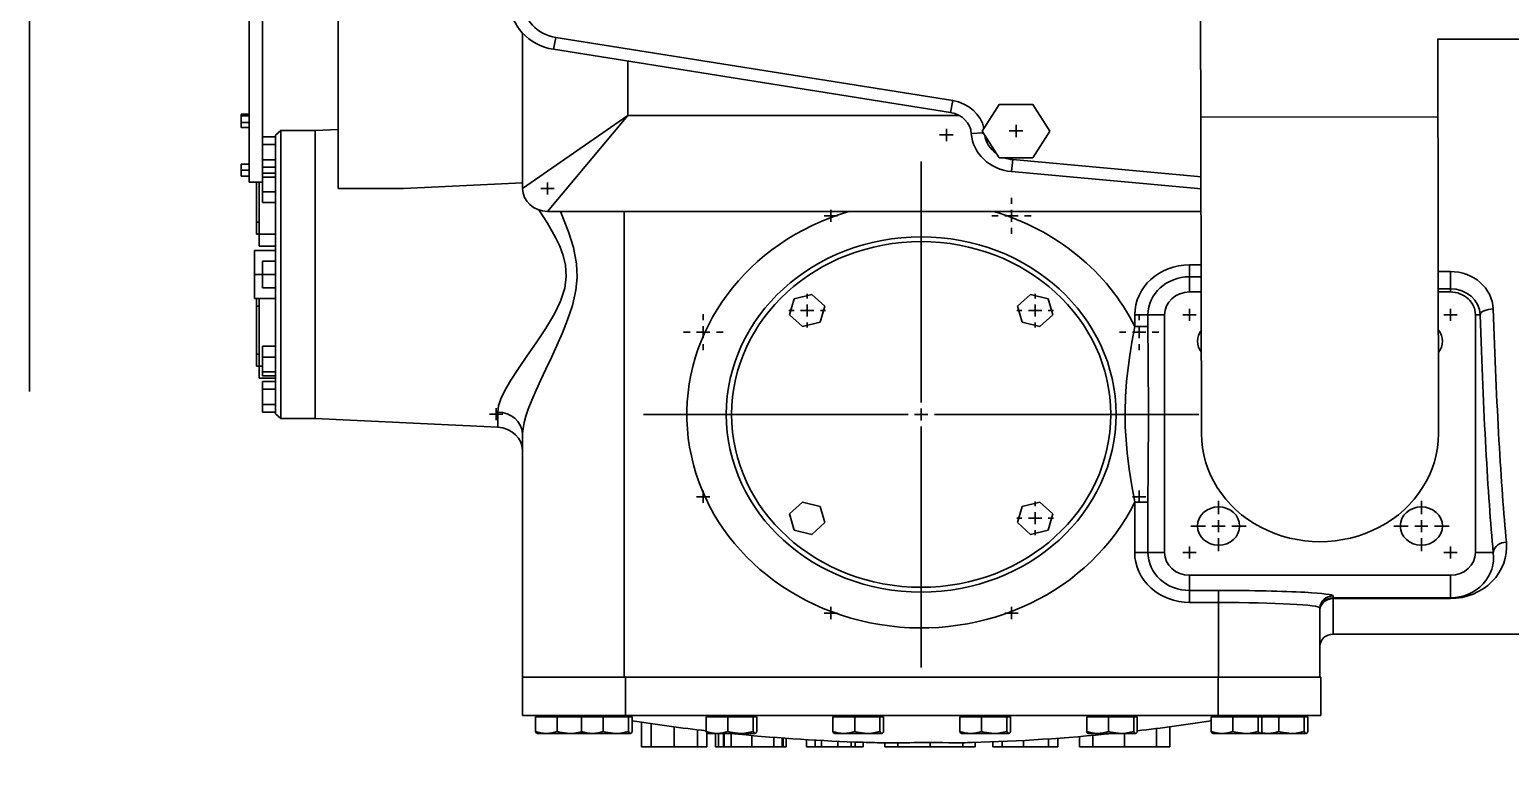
# Model space of a CAD drawing. Extents: x -12047294 to -5625356, y -1456591 to -622873.
# Drawn here: x -5748927 to -5748401, y -680197 to -679932 of the extents above; entities that cross this region are included whole.
import ezdxf

# ---------------------------------------------------------------- set-up
doc = ezdxf.new("R2010")
doc.units = 0
doc.header["$LTSCALE"] = 10
doc.header["$MEASUREMENT"] = 0
doc.layers.add('A-TEXTROOM-报建', color=210, linetype='Continuous')
doc.layers.add('M-W-EQUIP', color=156, linetype='Continuous', lineweight=35)

# ---------------------------------------------------------------- blocks, each defined once
blk = doc.blocks.new('300RT')
at = {"layer": 'M-W-EQUIP'}
for p, q in [((2825.78, 450.55, 0), (2827.01, 855.96, 0)), ((3294.41, 712.87, 0), (3294.41, 463.42, 0)), ((3201.33, 637.49, 0), (3201.33, 541.27, 0)), ((3201.33, 541.27, 0), (3201.33, 637.49, 0)), ((3206.6, 637.49, 0), (3206.6, 527.44, 0)), ((3170.99, 525.46, 0), (3170.99, 599.01, 0)), ((2386.95, 571.52, 0), (2731.37, 571.08, 0)), ((2730.96, 450.55, 0), (2731.29, 571.08, 0)), ((2925.18, 552.33, 0), (3083.95, 571.62, 0)), ((3084.86, 568.01, 0), (3083.95, 571.62, 0)), ((3097.25, 572.93, 0), (3097.25, 525.46, 0)), ((3084.86, 568.01, 0), (2926.08, 548.71, 0)), ((3055.11, 547.83, 0), (3055.11, 564.39, 0)), ((2893.19, 551.16, 0), (2886.44, 543.02, 0)), ((2906.69, 551.16, 0), (2893.19, 551.16, 0)), ((2913.44, 543.02, 0), (2906.69, 551.16, 0)), ((2926.08, 548.71, 0), (2925.18, 552.33, 0)), ((3209.76, 548.19, 0), (3206.6, 548.19, 0)), ((3209.76, 548.19, 0), (3209.76, 547.65, 0)), ((2731.22, 547.4, 0), (2826.07, 547.26, 0)), ((2899.94, 543.06, 0), (2899.94, 544.93, 0)), ((2922.67, 547.83, 0), (3055.11, 547.83, 0)), ((2927.8, 541.85, 0), (2927.8, 543.71, 0)), ((3055.11, 547.83, 0), (3097.25, 525.46, 0)), ((3055.11, 547.83, 0), (3087.24, 518.49, 0)), ((3180.26, 543.21, 0), (3170.99, 543.55, 0)), ((3209.76, 547.65, 0), (3206.6, 547.65, 0)), ((3209.76, 545.6, 0), (3206.6, 545.6, 0)), ((3209.76, 544.1, 0), (3206.6, 544.1, 0)), ((3209.76, 547.65, 0), (3209.76, 545.6, 0)), ((3209.76, 545.6, 0), (3209.76, 544.1, 0)), ((2886.44, 543.02, 0), (2893.19, 534.88, 0)), ((2899.94, 543.06, 0), (2897.26, 543.06, 0)), ((2899.94, 543.06, 0), (2899.94, 541.2, 0)), ((2899.94, 543.06, 0), (2902.61, 543.06, 0)), ((2906.69, 534.88, 0), (2913.44, 543.02, 0)), ((2917.81, 542.28, 0), (2913, 542.49, 0)), ((2927.8, 541.85, 0), (2925.12, 541.85, 0)), ((2927.8, 541.85, 0), (2927.8, 539.98, 0)), ((2927.8, 541.85, 0), (2930.48, 541.85, 0)), ((3193.96, 543.21, 0), (3180.26, 543.21, 0)), ((3180.26, 543.21, 0), (3180.26, 455.17, 0)), ((3180.26, 455.17, 0), (3180.26, 543.21, 0)), ((3196.06, 541.74, 0), (3193.96, 543.21, 0)), ((3193.96, 455.17, 0), (3193.96, 543.21, 0)), ((3196.06, 541.74, 0), (3196.06, 456.64, 0)), ((3201.33, 541.27, 0), (3196.06, 541.27, 0)), ((3201.33, 538.94, 0), (3196.06, 538.94, 0)), ((3201.33, 541.27, 0), (3201.33, 538.94, 0)), ((3201.33, 538.94, 0), (3201.33, 534.28, 0)), ((2893.19, 534.88, 0), (2906.69, 534.88, 0)), ((2825.78, 529.06, 0), (2901.19, 534.3, 0)), ((2901.72, 530.65, 0), (2825.78, 525.38, 0)), ((2901.72, 530.65, 0), (2901.19, 534.3, 0)), ((2937.86, 460.09, 0), (2937.86, 533.75, 0)), ((3201.33, 534.28, 0), (3196.06, 534.28, 0)), ((3201.33, 531.95, 0), (3196.06, 531.95, 0)), ((3201.33, 530.15, 0), (3196.06, 530.15, 0)), ((3201.33, 534.28, 0), (3201.33, 531.95, 0)), ((3201.33, 531.95, 0), (3201.33, 530.15, 0)), ((3201.33, 530.15, 0), (3201.33, 531.95, 0)), ((3201.33, 530.15, 0), (3201.33, 528.94, 0)), ((3209.76, 532.94, 0), (3206.6, 532.94, 0)), ((3209.76, 531.11, 0), (3206.6, 531.11, 0)), ((3209.76, 532.94, 0), (3209.76, 531.11, 0)), ((3209.76, 531.11, 0), (3209.76, 529.27, 0)), ((3087.24, 525.46, 0), (3084.57, 525.46, 0)), ((3087.24, 525.46, 0), (3087.24, 527.32, 0)), ((3087.24, 525.46, 0), (3087.24, 523.59, 0)), ((3087.24, 525.46, 0), (3089.92, 525.46, 0)), ((3144.87, 525.46, 0), (3097.25, 527.22, 0)), ((3170.99, 525.46, 0), (3144.87, 525.46, 0)), ((3201.33, 528.94, 0), (3196.06, 528.94, 0)), ((3201.33, 528.94, 0), (3201.33, 524.44, 0)), ((3201.33, 527.44, 0), (3206.6, 527.44, 0)), ((3202.6, 527.44, 0), (3202.6, 511.52, 0)), ((3203.65, 527.44, 0), (3203.65, 515.19, 0)), ((3209.76, 529.27, 0), (3206.6, 529.27, 0)), ((2901.76, 520.78, 0), (2901.76, 522.62, 0)), ((3201.33, 524.44, 0), (3196.06, 524.44, 0)), ((3201.33, 521.15, 0), (3196.06, 521.15, 0)), ((3201.33, 524.44, 0), (3201.33, 521.15, 0)), ((3087.24, 518.49, 0), (2825.78, 518.49, 0)), ((2896.5, 517.11, 0), (2893.86, 517.11, 0)), ((2901.76, 517.11, 0), (2899.13, 517.11, 0)), ((2901.76, 517.11, 0), (2901.76, 518.95, 0)), ((2901.76, 517.11, 0), (2901.76, 515.28, 0)), ((2901.76, 517.11, 0), (2904.4, 517.11, 0)), ((2907.03, 517.11, 0), (2909.66, 517.11, 0)), ((2973.96, 517.11, 0), (2971.29, 517.11, 0)), ((2973.96, 517.11, 0), (2973.96, 518.98, 0)), ((2973.96, 517.11, 0), (2973.96, 515.25, 0)), ((2973.96, 517.11, 0), (2976.64, 517.11, 0)), ((3056.69, 376.16, 0), (3056.69, 518.49, 0)), ((3078.85, 512.25, 0), (3082.13, 518.49, 0)), ((3090.8, 518.94, 0), (3087.3, 514.84, 0)), ((2901.76, 513.45, 0), (2901.76, 511.61, 0)), ((3076.9, 507.41, 0), (3078.85, 512.25, 0)), ((3087.3, 514.84, 0), (3084.05, 510.5, 0)), ((3203.65, 515.19, 0), (3202.6, 515.19, 0)), ((3203.65, 515.19, 0), (3203.65, 511.52, 0)), ((3075.72, 502.49, 0), (3076.9, 507.41, 0)), ((3082.37, 507.8, 0), (3081.01, 504.98, 0)), ((3084.05, 510.5, 0), (3082.37, 507.8, 0)), ((3202.6, 511.52, 0), (3196.06, 511.52, 0)), ((3202.6, 507.85, 0), (3196.06, 507.85, 0)), ((3202.6, 511.52, 0), (3202.6, 507.85, 0)), ((3203.65, 511.52, 0), (3202.6, 511.52, 0)), ((3081.01, 504.98, 0), (3080.11, 502.05, 0)), ((3204.49, 506.53, 0), (3196.06, 506.53, 0)), ((3201.33, 503.23, 0), (3196.06, 503.23, 0)), ((3201.33, 503.23, 0), (3201.33, 499.19, 0)), ((3204.49, 506.53, 0), (3204.49, 499.19, 0)), ((2726.22, 500.07, 0), (2730.96, 500.07, 0)), ((2726.22, 494.84, 0), (2726.22, 500.07, 0)), ((2825.78, 502.15, 0), (2830.52, 502.15, 0)), ((2830.52, 498.48, 0), (2825.78, 498.48, 0)), ((2830.52, 498.48, 0), (2830.52, 502.15, 0)), ((2830.52, 498.48, 0), (2830.52, 493.84, 0)), ((3075.49, 498.41, 0), (3075.72, 502.49, 0)), ((3075.97, 494.42, 0), (3075.49, 498.41, 0)), ((3080.11, 502.05, 0), (3079.83, 498.55, 0)), ((3079.83, 498.55, 0), (3080.43, 495.06, 0)), ((3201.33, 499.19, 0), (3196.06, 499.19, 0)), ((3201.33, 499.19, 0), (3201.33, 495.16, 0)), ((3204.49, 499.19, 0), (3201.33, 499.19, 0)), ((3204.49, 499.19, 0), (3204.49, 491.86, 0)), ((2726.22, 494.84, 0), (2726.22, 493.84, 0)), ((2730.96, 494.84, 0), (2726.22, 494.84, 0)), ((2726.22, 493.84, 0), (2730.96, 493.84, 0)), ((2825.78, 493.84, 0), (2830.52, 493.84, 0)), ((3077.32, 489.76, 0), (3075.97, 494.42, 0)), ((3080.43, 495.06, 0), (3082.14, 490.99, 0)), ((3201.33, 495.16, 0), (3196.06, 495.16, 0)), ((2887.12, 491.76, 0), (2885.23, 486.85, 0)), ((2894.17, 493.07, 0), (2887.12, 491.76, 0)), ((2892.28, 491.83, 0), (2892.28, 493.3, 0)), ((2892.28, 488.16, 0), (2892.28, 490, 0)), ((2899.33, 489.48, 0), (2894.17, 493.07, 0)), ((2897.44, 484.57, 0), (2899.33, 489.48, 0)), ((2981.55, 493.07, 0), (2976.39, 489.48, 0)), ((2976.39, 489.48, 0), (2978.28, 484.57, 0)), ((2988.6, 491.76, 0), (2981.55, 493.07, 0)), ((2983.44, 491.83, 0), (2983.44, 493.3, 0)), ((2983.44, 488.16, 0), (2983.44, 490, 0)), ((2990.49, 486.85, 0), (2988.6, 491.76, 0)), ((3079.25, 485.3, 0), (3077.32, 489.76, 0)), ((3082.14, 490.99, 0), (3084.55, 487.16, 0)), ((3204.49, 491.86, 0), (3196.06, 491.86, 0)), ((3202.6, 491.86, 0), (3202.6, 471.17, 0)), ((3203.65, 489.51, 0), (3202.6, 489.51, 0)), ((3203.65, 491.86, 0), (3203.65, 489.51, 0)), ((3203.65, 489.51, 0), (3203.65, 474.83, 0)), ((2710.06, 488.6, 0), (2709.06, 488.65, 0)), ((2711.02, 488.49, 0), (2710.06, 488.6, 0)), ((2711.91, 488.32, 0), (2711.02, 488.49, 0)), ((2712.7, 488.1, 0), (2711.91, 488.32, 0)), ((2713.36, 487.83, 0), (2712.7, 488.1, 0)), ((2713.86, 487.53, 0), (2713.36, 487.83, 0)), ((2714.18, 487.2, 0), (2713.86, 487.53, 0)), ((2714.32, 486.87, 0), (2714.18, 487.2, 0)), ((2714.32, 486.87, 0), (2716.22, 486.87, 0)), ((2716.22, 414.23, 0), (2716.22, 486.87, 0)), ((2726.22, 486.87, 0), (2723.55, 486.87, 0)), ((2726.22, 486.87, 0), (2726.22, 488.73, 0)), ((2726.22, 486.87, 0), (2726.22, 485, 0)), ((2726.22, 486.87, 0), (2728.9, 486.87, 0)), ((2830.52, 486.87, 0), (2827.84, 486.87, 0)), ((2830.52, 486.87, 0), (2830.52, 488.73, 0)), ((2830.52, 486.87, 0), (2830.52, 485, 0)), ((2830.52, 486.87, 0), (2833.19, 486.87, 0)), ((2847.2, 486.87, 0), (2840.52, 486.87, 0)), ((2840.52, 486.87, 0), (2840.52, 414.23, 0)), ((2847.2, 483.27, 0), (2847.2, 486.87, 0)), ((2847.2, 486.87, 0), (2852.46, 486.87, 0)), ((2850.71, 485.23, 0), (2850.71, 487.06, 0)), ((2852.46, 486.87, 0), (2852.46, 483.27, 0)), ((2887.02, 488.16, 0), (2884.91, 488.16, 0)), ((2885.23, 486.85, 0), (2890.39, 483.25, 0)), ((2892.28, 488.16, 0), (2889.65, 488.16, 0)), ((2890.39, 483.25, 0), (2897.44, 484.57, 0)), ((2892.28, 488.16, 0), (2892.28, 486.33, 0)), ((2892.28, 488.16, 0), (2894.92, 488.16, 0)), ((2897.55, 488.16, 0), (2899.66, 488.16, 0)), ((2978.18, 488.16, 0), (2976.07, 488.16, 0)), ((2978.28, 484.57, 0), (2985.33, 483.25, 0)), ((2983.44, 488.16, 0), (2980.81, 488.16, 0)), ((2983.44, 488.16, 0), (2983.44, 486.33, 0)), ((2983.44, 488.16, 0), (2986.08, 488.16, 0)), ((2985.33, 483.25, 0), (2990.49, 486.85, 0)), ((2988.71, 488.16, 0), (2990.82, 488.16, 0)), ((3025.01, 485.23, 0), (3025.01, 487.06, 0)), ((3081.3, 481.36, 0), (3079.25, 485.3, 0)), ((3084.55, 487.16, 0), (3088.07, 482.59, 0)), ((2845.44, 481.56, 0), (2842.81, 481.56, 0)), ((2847.2, 483.27, 0), (2852.46, 483.27, 0)), ((2850.71, 481.56, 0), (2848.08, 481.56, 0)), ((2850.71, 481.56, 0), (2850.71, 483.39, 0)), ((2850.71, 481.56, 0), (2850.71, 479.73, 0)), ((2850.71, 481.56, 0), (2853.35, 481.56, 0)), ((2852.46, 483.27, 0), (2853.58, 478.51, 0)), ((2855.98, 481.56, 0), (2858.61, 481.56, 0)), ((2892.28, 484.5, 0), (2892.28, 483.03, 0)), ((2983.44, 484.5, 0), (2983.44, 483.03, 0)), ((3019.75, 481.56, 0), (3017.11, 481.56, 0)), ((3025.01, 481.56, 0), (3022.38, 481.56, 0)), ((3025.01, 481.56, 0), (3025.01, 483.39, 0)), ((3025.01, 481.56, 0), (3025.01, 479.73, 0)), ((3025.01, 481.56, 0), (3027.65, 481.56, 0)), ((3030.28, 481.56, 0), (3032.92, 481.56, 0)), ((3083.52, 477.53, 0), (3081.3, 481.36, 0)), ((3088.07, 482.59, 0), (3091.82, 478.27, 0)), ((2850.71, 477.89, 0), (2850.71, 476.06, 0)), ((2853.58, 478.51, 0), (2854.56, 473.76, 0)), ((3025.01, 477.89, 0), (3025.01, 476.06, 0)), ((3085.75, 473.86, 0), (3083.52, 477.53, 0)), ((3091.82, 478.27, 0), (3095.54, 474.18, 0)), ((3201.33, 477.24, 0), (3196.06, 477.24, 0)), ((3201.33, 477.24, 0), (3201.33, 473.94, 0)), ((2854.56, 473.76, 0), (2855.36, 469.05, 0)), ((3087.97, 470.29, 0), (3085.75, 473.86, 0)), ((3095.54, 474.18, 0), (3098.91, 470.42, 0)), ((3201.33, 473.94, 0), (3196.06, 473.94, 0)), ((3201.33, 473.94, 0), (3201.33, 469.44, 0)), ((3202.6, 471.17, 0), (3201.33, 471.17, 0)), ((3203.65, 474.83, 0), (3202.6, 474.83, 0)), ((3202.6, 471.17, 0), (3202.6, 467.5, 0)), ((3203.65, 471.17, 0), (3202.6, 471.17, 0)), ((3203.65, 474.83, 0), (3203.65, 471.17, 0)), ((2855.36, 469.05, 0), (2855.7, 466.5, 0)), ((2855.7, 466.5, 0), (2856.12, 461.92, 0)), ((3090, 467, 0), (3087.97, 470.29, 0)), ((3091.9, 463.81, 0), (3090, 467, 0)), ((3098.91, 470.42, 0), (3101.94, 466.86, 0)), ((3101.94, 466.86, 0), (3104.45, 463.56, 0)), ((3201.33, 469.44, 0), (3196.06, 469.44, 0)), ((3201.33, 468.23, 0), (3196.06, 468.23, 0)), ((3202.6, 467.5, 0), (3196.06, 467.5, 0)), ((3201.33, 469.44, 0), (3201.33, 468.23, 0)), ((2856.12, 461.92, 0), (2856.3, 457.27, 0)), ((3093.59, 460.82, 0), (3091.9, 463.81, 0)), ((3104.45, 463.56, 0), (3105.92, 461.2, 0)), ((3201.33, 466.44, 0), (3196.06, 466.44, 0)), ((3201.33, 464.11, 0), (3196.06, 464.11, 0)), ((3201.33, 466.44, 0), (3201.33, 464.11, 0)), ((3201.33, 464.11, 0), (3201.33, 459.45, 0)), ((2937.86, 456.42, 0), (2937.86, 458.25, 0)), ((3095.04, 457.98, 0), (3093.59, 460.82, 0)), ((3095.96, 455.89, 0), (3095.04, 457.98, 0)), ((3105.92, 461.2, 0), (3106.89, 459.04, 0)), ((3106.89, 459.04, 0), (3107.23, 457.15, 0)), ((3107.79, 456.49, 0), (3107.79, 458.36, 0)), ((3201.33, 459.45, 0), (3196.06, 459.45, 0)), ((3201.33, 459.45, 0), (3201.33, 457.12, 0)), ((2932.6, 456.42, 0), (2826.83, 456.42, 0)), ((2856.3, 457.27, 0), (2856.22, 452.63, 0)), ((2937.86, 456.42, 0), (2935.23, 456.42, 0)), ((2937.86, 456.42, 0), (2937.86, 454.59, 0)), ((2937.86, 456.42, 0), (2940.5, 456.42, 0)), ((2943.13, 456.42, 0), (3048.9, 456.42, 0)), ((3096.66, 453.93, 0), (3095.96, 455.89, 0)), ((3097.1, 452.16, 0), (3096.66, 453.93, 0)), ((3107.79, 456.49, 0), (3105.11, 456.49, 0)), ((3107.23, 457.15, 0), (3107.23, 452.51, 0)), ((3107.23, 452.51, 0), (3180.26, 455.17, 0)), ((3107.79, 456.49, 0), (3107.79, 454.63, 0)), ((3107.79, 456.49, 0), (3110.46, 456.49, 0)), ((3180.26, 455.17, 0), (3193.96, 455.17, 0)), ((3193.96, 455.17, 0), (3196.06, 456.64, 0)), ((3201.33, 457.12, 0), (3196.06, 457.12, 0)), ((2855.94, 448.64, 0), (2855.48, 444.69, 0)), ((2856.22, 452.63, 0), (2855.94, 448.64, 0)), ((2937.86, 452.75, 0), (2937.86, 379.09, 0)), ((3097.25, 450.55, 0), (3097.1, 452.16, 0)), ((3097.25, 376.16, 0), (3097.25, 450.55, 0)), ((2855.48, 444.69, 0), (2854.67, 439.68, 0)), ((2854.67, 439.68, 0), (2853.65, 434.63, 0)), ((2850.71, 431.28, 0), (2848.04, 431.28, 0)), ((2850.71, 431.28, 0), (2850.71, 433.14, 0)), ((2850.71, 431.28, 0), (2850.71, 429.42, 0)), ((2850.71, 431.28, 0), (2853.39, 431.28, 0)), ((2853.65, 434.63, 0), (2852.46, 429.57, 0)), ((3025.01, 431.28, 0), (3022.34, 431.28, 0)), ((3025.01, 431.28, 0), (3025.01, 433.14, 0)), ((3025.01, 431.28, 0), (3025.01, 429.42, 0)), ((3025.01, 431.28, 0), (3027.69, 431.28, 0)), ((2737.81, 425.97, 0), (2737.81, 430.01, 0)), ((2818.93, 425.97, 0), (2818.93, 430.01, 0)), ((2847.2, 414.23, 0), (2847.2, 429.57, 0)), ((2847.2, 429.57, 0), (2852.46, 429.57, 0)), ((2852.46, 429.57, 0), (2852.46, 414.23, 0)), ((2890.39, 429.59, 0), (2885.23, 425.99, 0)), ((2885.23, 425.99, 0), (2887.12, 421.08, 0)), ((2897.44, 428.27, 0), (2890.39, 429.59, 0)), ((2892.28, 428.34, 0), (2892.28, 429.81, 0)), ((2892.28, 424.68, 0), (2892.28, 426.51, 0)), ((2899.33, 423.36, 0), (2897.44, 428.27, 0)), ((2978.28, 428.27, 0), (2976.39, 423.36, 0)), ((2985.33, 429.59, 0), (2978.28, 428.27, 0)), ((2990.49, 425.99, 0), (2985.33, 429.59, 0)), ((2988.6, 421.08, 0), (2990.49, 425.99, 0)), ((2732.54, 422.31, 0), (2726.75, 422.31, 0)), ((2737.81, 422.31, 0), (2735.18, 422.31, 0)), ((2737.81, 422.31, 0), (2737.81, 424.14, 0)), ((2737.81, 422.31, 0), (2737.81, 420.47, 0)), ((2737.81, 422.31, 0), (2740.45, 422.31, 0)), ((2743.08, 422.31, 0), (2748.87, 422.31, 0)), ((2813.66, 422.31, 0), (2807.87, 422.31, 0)), ((2818.93, 422.31, 0), (2816.29, 422.31, 0)), ((2818.93, 422.31, 0), (2818.93, 424.14, 0)), ((2818.93, 422.31, 0), (2818.93, 420.47, 0)), ((2818.93, 422.31, 0), (2821.56, 422.31, 0)), ((2824.2, 422.31, 0), (2829.99, 422.31, 0)), ((2887.02, 424.68, 0), (2884.91, 424.68, 0)), ((2892.28, 424.68, 0), (2889.65, 424.68, 0)), ((2892.28, 424.68, 0), (2892.28, 422.84, 0)), ((2892.28, 424.68, 0), (2894.92, 424.68, 0)), ((2894.17, 419.77, 0), (2899.33, 423.36, 0)), ((2897.55, 424.68, 0), (2899.66, 424.68, 0)), ((2976.39, 423.36, 0), (2981.55, 419.77, 0)), ((2737.81, 418.64, 0), (2737.81, 414.6, 0)), ((2818.93, 418.64, 0), (2818.93, 414.6, 0)), ((2887.12, 421.08, 0), (2894.17, 419.77, 0)), ((2892.28, 421.01, 0), (2892.28, 419.54, 0)), ((2981.55, 419.77, 0), (2988.6, 421.08, 0)), ((2709.07, 414.23, 0), (2716.22, 414.23, 0)), ((2726.22, 414.23, 0), (2723.55, 414.23, 0)), ((2726.22, 414.23, 0), (2726.22, 416.1, 0)), ((2726.22, 414.23, 0), (2726.22, 412.37, 0)), ((2726.22, 414.23, 0), (2728.9, 414.23, 0)), ((2830.52, 414.23, 0), (2827.84, 414.23, 0)), ((2830.52, 414.23, 0), (2830.52, 416.1, 0)), ((2830.52, 414.23, 0), (2830.52, 412.37, 0)), ((2830.52, 414.23, 0), (2833.19, 414.23, 0)), ((2847.2, 414.23, 0), (2840.52, 414.23, 0)), ((2847.2, 414.23, 0), (2852.46, 414.23, 0)), ((2726.22, 400.34, 0), (2726.22, 407.27, 0)), ((2830.52, 407.27, 0), (2726.22, 407.27, 0)), ((2830.52, 402.62, 0), (2830.52, 407.27, 0)), ((2726.22, 400.34, 0), (2773.1, 400.34, 0)), ((2726.22, 400.34, 0), (2726.22, 400.14, 0)), ((2773.1, 400.14, 0), (2726.22, 400.14, 0)), ((2773.1, 400.34, 0), (2773.1, 400.95, 0)), ((2773.1, 400.34, 0), (2773.1, 400.14, 0)), ((2773.1, 389.26, 0), (2773.1, 400.14, 0)), ((2818.93, 402.62, 0), (2830.52, 402.62, 0)), ((2818.93, 402.62, 0), (2818.93, 398.96, 0)), ((2830.52, 398.96, 0), (2818.93, 398.96, 0)), ((2818.93, 398.96, 0), (2818.93, 376.16, 0)), ((2830.52, 402.62, 0), (2830.52, 398.96, 0)), ((2778.37, 397.28, 0), (2778.37, 376.16, 0)), ((2901.76, 395.73, 0), (2899.09, 395.73, 0)), ((2901.76, 395.73, 0), (2901.76, 397.59, 0)), ((2901.76, 395.73, 0), (2901.76, 393.86, 0)), ((2901.76, 395.73, 0), (2904.44, 395.73, 0)), ((2973.96, 395.73, 0), (2971.29, 395.73, 0)), ((2973.96, 395.73, 0), (2973.96, 397.59, 0)), ((2973.96, 395.73, 0), (2973.96, 393.86, 0)), ((2973.96, 395.73, 0), (2976.64, 395.73, 0)), ((2688.72, 389.26, 0), (2773.1, 389.26, 0)), ((2778.05, 364.42, 0), (2778.05, 376.16, 0)), ((2790.88, 376.16, 0), (2778.05, 376.16, 0)), ((2790.88, 376.16, 0), (2818.93, 376.16, 0)), ((3056.69, 376.16, 0), (2818.93, 376.16, 0)), ((2819.14, 364.42, 0), (2819.14, 376.16, 0)), ((3056.17, 376.16, 0), (2819.14, 376.16, 0)), ((3056.17, 364.42, 0), (3056.17, 376.16, 0)), ((3097.25, 376.16, 0), (3056.69, 376.16, 0)), ((3097.25, 364.42, 0), (3097.25, 376.16, 0)), ((2819.14, 364.42, 0), (2778.05, 364.42, 0)), ((2783.21, 363.98, 0), (2783.21, 359.51, 0)), ((2783.21, 363.98, 0), (2783.93, 363.98, 0)), ((2783.85, 364.42, 0), (2783.85, 363.98, 0)), ((2783.93, 363.98, 0), (2784.65, 363.98, 0)), ((2784.65, 363.98, 0), (2784.65, 359.51, 0)), ((2784.65, 363.98, 0), (2789.71, 363.98, 0)), ((2789.71, 363.98, 0), (2794.77, 363.98, 0)), ((2794.77, 363.98, 0), (2794.77, 359.51, 0)), ((2794.77, 363.98, 0), (2799.11, 363.98, 0)), ((2799.11, 363.98, 0), (2801.64, 363.98, 0)), ((2801.64, 363.98, 0), (2801.64, 359.51, 0)), ((2801.64, 363.98, 0), (2802.36, 363.98, 0)), ((2802.27, 364.42, 0), (2802.27, 363.98, 0)), ((2802.36, 363.98, 0), (2803.07, 363.98, 0)), ((2803.07, 363.98, 0), (2803.07, 359.51, 0)), ((2803.07, 363.98, 0), (2808.13, 363.98, 0)), ((2808.13, 363.98, 0), (2813.19, 363.98, 0)), ((2813.19, 363.98, 0), (2813.19, 359.51, 0)), ((2813.19, 363.98, 0), (2817.53, 363.98, 0)), ((2817.53, 363.98, 0), (2821.87, 363.98, 0)), ((3056.17, 364.42, 0), (2819.14, 364.42, 0)), ((2821.24, 363.98, 0), (2821.24, 364.42, 0)), ((2821.87, 363.98, 0), (2821.87, 359.51, 0)), ((2851.44, 363.98, 0), (2851.44, 359.51, 0)), ((2851.44, 363.98, 0), (2852.16, 363.98, 0)), ((2852.08, 364.42, 0), (2852.08, 363.98, 0)), ((2852.16, 363.98, 0), (2852.88, 363.98, 0)), ((2852.88, 363.98, 0), (2852.88, 359.51, 0)), ((2852.88, 363.98, 0), (2857.94, 363.98, 0)), ((2857.94, 363.98, 0), (2863, 363.98, 0)), ((2863, 363.98, 0), (2863, 359.51, 0)), ((2863, 363.98, 0), (2867.34, 363.98, 0)), ((2867.34, 363.98, 0), (2871.68, 363.98, 0)), ((2871.04, 363.98, 0), (2871.04, 364.42, 0)), ((2871.68, 363.98, 0), (2871.68, 359.51, 0)), ((2902.17, 363.98, 0), (2902.17, 359.51, 0)), ((2902.17, 363.98, 0), (2902.89, 363.98, 0)), ((2902.8, 364.42, 0), (2902.8, 363.98, 0)), ((2902.89, 363.98, 0), (2903.61, 363.98, 0)), ((2903.61, 363.98, 0), (2903.61, 359.51, 0)), ((2903.61, 363.98, 0), (2908.66, 363.98, 0)), ((2908.66, 363.98, 0), (2913.72, 363.98, 0)), ((2913.72, 363.98, 0), (2913.72, 359.51, 0)), ((2913.72, 363.98, 0), (2918.06, 363.98, 0)), ((2918.06, 363.98, 0), (2922.4, 363.98, 0)), ((2921.77, 363.98, 0), (2921.77, 364.42, 0)), ((2922.4, 363.98, 0), (2922.4, 359.51, 0)), ((2952.9, 363.98, 0), (2952.9, 359.51, 0)), ((2952.9, 363.98, 0), (2953.62, 363.98, 0)), ((2953.54, 364.42, 0), (2953.54, 363.98, 0)), ((2953.62, 363.98, 0), (2954.34, 363.98, 0)), ((2954.34, 363.98, 0), (2954.34, 359.51, 0)), ((2954.34, 363.98, 0), (2959.4, 363.98, 0)), ((2959.4, 363.98, 0), (2964.46, 363.98, 0)), ((2964.46, 363.98, 0), (2964.46, 359.51, 0)), ((2964.46, 363.98, 0), (2968.8, 363.98, 0)), ((2968.8, 363.98, 0), (2973.14, 363.98, 0)), ((2972.5, 363.98, 0), (2972.5, 364.42, 0)), ((2973.14, 363.98, 0), (2973.14, 359.51, 0)), ((3003.63, 363.98, 0), (3003.63, 359.51, 0)), ((3003.63, 363.98, 0), (3004.34, 363.98, 0)), ((3004.26, 364.42, 0), (3004.26, 363.98, 0)), ((3004.34, 363.98, 0), (3005.06, 363.98, 0)), ((3005.06, 363.98, 0), (3005.06, 359.51, 0)), ((3005.06, 363.98, 0), (3010.12, 363.98, 0)), ((3010.12, 363.98, 0), (3015.18, 363.98, 0)), ((3015.18, 363.98, 0), (3015.18, 359.51, 0)), ((3015.18, 363.98, 0), (3019.52, 363.98, 0)), ((3019.52, 363.98, 0), (3023.86, 363.98, 0)), ((3023.22, 363.98, 0), (3023.22, 364.42, 0)), ((3023.86, 363.98, 0), (3023.86, 359.51, 0)), ((3049.65, 362.33, 0), (3049.65, 354.88, 0)), ((3053.43, 363.98, 0), (3053.43, 359.51, 0)), ((3053.43, 363.98, 0), (3054.15, 363.98, 0)), ((3054.07, 364.42, 0), (3054.07, 363.98, 0)), ((3054.15, 363.98, 0), (3054.87, 363.98, 0)), ((3054.87, 363.98, 0), (3054.87, 359.51, 0)), ((3054.87, 363.98, 0), (3059.93, 363.98, 0)), ((3097.25, 364.42, 0), (3056.17, 364.42, 0)), ((3059.93, 363.98, 0), (3064.99, 363.98, 0)), ((3064.99, 363.98, 0), (3064.99, 359.51, 0)), ((3064.99, 363.98, 0), (3069.33, 363.98, 0)), ((3069.33, 363.98, 0), (3073.67, 363.98, 0)), ((3073.03, 363.98, 0), (3073.03, 364.42, 0)), ((3073.67, 363.98, 0), (3073.67, 359.51, 0)), ((3073.67, 363.98, 0), (3078.36, 363.98, 0)), ((3078.36, 363.98, 0), (3083.41, 363.98, 0)), ((3083.41, 363.98, 0), (3083.41, 359.51, 0)), ((3083.41, 363.98, 0), (3087.75, 363.98, 0)), ((3087.75, 363.98, 0), (3092.09, 363.98, 0)), ((3091.46, 363.98, 0), (3091.46, 364.42, 0)), ((3092.09, 363.98, 0), (3092.09, 359.51, 0)), ((2784.3, 359.08, 0), (2783.93, 358.92, 0)), ((2789.71, 358.92, 0), (2783.93, 358.92, 0)), ((2784.65, 359.51, 0), (2784.3, 359.08, 0)), ((2788.58, 358.95, 0), (2784.65, 359.51, 0)), ((2789.71, 358.92, 0), (2788.58, 358.95, 0)), ((2793.8, 359.31, 0), (2789.71, 358.92, 0)), ((2789.71, 358.92, 0), (2799.11, 358.92, 0)), ((2794.77, 359.51, 0), (2793.8, 359.31, 0)), ((2801.32, 359.08, 0), (2799.11, 358.92, 0)), ((2799.11, 358.92, 0), (2802.36, 358.92, 0)), ((2801.89, 359.19, 0), (2801.32, 359.08, 0)), ((2802.72, 359.08, 0), (2802.36, 358.92, 0)), ((2808.13, 358.92, 0), (2802.36, 358.92, 0)), ((2803.07, 359.51, 0), (2802.72, 359.08, 0)), ((2807, 358.95, 0), (2803.07, 359.51, 0)), ((2808.13, 358.92, 0), (2807, 358.95, 0)), ((2812.22, 359.31, 0), (2808.13, 358.92, 0)), ((2808.13, 358.92, 0), (2817.53, 358.92, 0)), ((2813.19, 359.51, 0), (2812.22, 359.31, 0)), ((2819.75, 359.08, 0), (2817.53, 358.92, 0)), ((2817.53, 358.92, 0), (2821.24, 358.92, 0)), ((2821.87, 359.51, 0), (2819.75, 359.08, 0)), ((2838.41, 360.95, 0), (2838.41, 354.88, 0)), ((2843.81, 360.42, 0), (2843.81, 354.88, 0)), ((2852.53, 359.08, 0), (2852.16, 358.92, 0)), ((2857.94, 358.92, 0), (2852.16, 358.92, 0)), ((2852.88, 359.51, 0), (2852.53, 359.08, 0)), ((2856.81, 358.95, 0), (2852.88, 359.51, 0)), ((2856.54, 358.92, 0), (2856.54, 354.88, 0)), ((2857.94, 358.92, 0), (2856.81, 358.95, 0)), ((2862.03, 359.31, 0), (2857.94, 358.92, 0)), ((2857.94, 358.92, 0), (2867.34, 358.92, 0)), ((2863, 359.51, 0), (2862.03, 359.31, 0)), ((2869.55, 359.08, 0), (2867.34, 358.92, 0)), ((2867.34, 358.92, 0), (2871.04, 358.92, 0)), ((2869.22, 358.32, 0), (2869.22, 354.88, 0)), ((2871.68, 359.51, 0), (2869.55, 359.08, 0)), ((2874.61, 357.96, 0), (2874.61, 354.88, 0)), ((2903.25, 359.08, 0), (2902.89, 358.92, 0)), ((2908.66, 358.92, 0), (2902.89, 358.92, 0)), ((2903.61, 359.51, 0), (2903.25, 359.08, 0)), ((2907.54, 358.95, 0), (2903.61, 359.51, 0)), ((2908.66, 358.92, 0), (2907.54, 358.95, 0)), ((2912.75, 359.31, 0), (2908.66, 358.92, 0)), ((2908.66, 358.92, 0), (2918.06, 358.92, 0)), ((2913.72, 359.51, 0), (2912.75, 359.31, 0)), ((2920.28, 359.08, 0), (2918.06, 358.92, 0)), ((2918.06, 358.92, 0), (2921.77, 358.92, 0)), ((2922.4, 359.51, 0), (2920.28, 359.08, 0)), ((2953.99, 359.08, 0), (2953.62, 358.92, 0)), ((2959.4, 358.92, 0), (2953.62, 358.92, 0)), ((2954.34, 359.51, 0), (2953.99, 359.08, 0)), ((2958.27, 358.95, 0), (2954.34, 359.51, 0)), ((2959.4, 358.92, 0), (2958.27, 358.95, 0)), ((2963.49, 359.31, 0), (2959.4, 358.92, 0)), ((2959.4, 358.92, 0), (2968.8, 358.92, 0)), ((2964.46, 359.51, 0), (2963.49, 359.31, 0)), ((2971.01, 359.08, 0), (2968.8, 358.92, 0)), ((2968.8, 358.92, 0), (2972.5, 358.92, 0)), ((2973.14, 359.51, 0), (2971.01, 359.08, 0)), ((3004.71, 359.08, 0), (3004.34, 358.92, 0)), ((3010.12, 358.92, 0), (3004.34, 358.92, 0)), ((3005.06, 359.51, 0), (3004.71, 359.08, 0)), ((3008.99, 358.95, 0), (3005.06, 359.51, 0)), ((3005.57, 358.29, 0), (3005.57, 354.88, 0)), ((3010.12, 358.92, 0), (3008.99, 358.95, 0)), ((3014.21, 359.31, 0), (3010.12, 358.92, 0)), ((3010.12, 358.92, 0), (3019.52, 358.92, 0)), ((3013.82, 358.89, 0), (3013.82, 354.88, 0)), ((3015.18, 359.51, 0), (3014.21, 359.31, 0)), ((3016.69, 358.92, 0), (3016.69, 354.88, 0)), ((3016.98, 358.92, 0), (3016.98, 354.88, 0)), ((3018.91, 358.92, 0), (3018.91, 354.88, 0)), ((3021.74, 359.08, 0), (3019.52, 358.92, 0)), ((3019.52, 358.92, 0), (3023.22, 358.92, 0)), ((3020.17, 358.92, 0), (3020.17, 354.88, 0)), ((3023.86, 359.51, 0), (3021.74, 359.08, 0)), ((3023.55, 359.12, 0), (3023.55, 354.88, 0)), ((3027.31, 360.03, 0), (3027.31, 354.88, 0)), ((3036.6, 360.92, 0), (3036.6, 354.88, 0)), ((3045.88, 361.9, 0), (3045.88, 354.88, 0)), ((3054.52, 359.08, 0), (3054.15, 358.92, 0)), ((3059.93, 358.92, 0), (3054.15, 358.92, 0)), ((3054.87, 359.51, 0), (3054.52, 359.08, 0)), ((3058.8, 358.95, 0), (3054.87, 359.51, 0)), ((3059.93, 358.92, 0), (3058.8, 358.95, 0)), ((3064.02, 359.31, 0), (3059.93, 358.92, 0)), ((3059.93, 358.92, 0), (3069.33, 358.92, 0)), ((3064.99, 359.51, 0), (3064.02, 359.31, 0)), ((3071.54, 359.08, 0), (3069.33, 358.92, 0)), ((3069.33, 358.92, 0), (3073.03, 358.92, 0)), ((3073.67, 359.51, 0), (3071.54, 359.08, 0)), ((3078.36, 358.92, 0), (3072.95, 358.92, 0)), ((3077.23, 358.95, 0), (3073.67, 359.45, 0)), ((3078.36, 358.92, 0), (3077.23, 358.95, 0)), ((3082.44, 359.31, 0), (3078.36, 358.92, 0)), ((3078.36, 358.92, 0), (3087.75, 358.92, 0)), ((3083.41, 359.51, 0), (3082.44, 359.31, 0)), ((3089.97, 359.08, 0), (3087.75, 358.92, 0)), ((3087.75, 358.92, 0), (3091.46, 358.92, 0)), ((3092.09, 359.51, 0), (3089.97, 359.08, 0)), ((2843.81, 354.88, 0), (2838.41, 354.88, 0)), ((2856.54, 354.88, 0), (2843.81, 354.88, 0)), ((2869.22, 354.88, 0), (2856.54, 354.88, 0)), ((2874.61, 354.88, 0), (2869.22, 354.88, 0)), ((2883.25, 357.44, 0), (2883.25, 354.88, 0)), ((2886.97, 357.25, 0), (2886.97, 354.88, 0)), ((2897, 356.78, 0), (2897, 354.88, 0)), ((2905.53, 356.46, 0), (2905.53, 354.88, 0)), ((2909.18, 356.35, 0), (2909.18, 354.88, 0)), ((2916.21, 356.17, 0), (2916.21, 354.88, 0)), ((2921.23, 356.07, 0), (2922.49, 356.06, 0)), ((2921.23, 356.07, 0), (2921.23, 354.88, 0)), ((2922.49, 356.06, 0), (2924.47, 356.07, 0)), ((2924.47, 356.07, 0), (2926.74, 356.1, 0)), ((2926.74, 356.1, 0), (2929.16, 356.12, 0)), ((2929.16, 356.12, 0), (2931.75, 356.13, 0)), ((2931.75, 356.13, 0), (2934.22, 356.13, 0)), ((2934.22, 356.13, 0), (2934.22, 354.88, 0)), ((2947.26, 356.02, 0), (2947.26, 354.88, 0)), ((2952.4, 356.05, 0), (2952.4, 354.88, 0)), ((2961.05, 356.22, 0), (2964.29, 356.3, 0)), ((2961.05, 356.22, 0), (2961.05, 354.88, 0)), ((2964.29, 354.88, 0), (2961.05, 354.88, 0)), ((2964.29, 356.3, 0), (2964.29, 354.88, 0)), ((2965.84, 356.36, 0), (2965.84, 354.88, 0)), ((2971.23, 356.52, 0), (2971.23, 354.88, 0)), ((2977.71, 356.75, 0), (2977.71, 354.88, 0)), ((2980.23, 356.86, 0), (2980.23, 354.88, 0)), ((2983.74, 354.88, 0), (2980.23, 354.88, 0)), ((2983.74, 357.02, 0), (2983.74, 354.88, 0)), ((2991.84, 357.43, 0), (2991.84, 354.88, 0)), ((2993.09, 357.5, 0), (2993.09, 354.88, 0)), ((2993.46, 357.52, 0), (2993.46, 354.88, 0)), ((2996.73, 357.71, 0), (2996.73, 354.88, 0)), ((3020.17, 354.88, 0), (3018.91, 354.88, 0)), ((3027.31, 354.88, 0), (3023.55, 354.88, 0)), ((3036.6, 354.88, 0), (3027.31, 354.88, 0)), ((3045.88, 354.88, 0), (3036.6, 354.88, 0)), ((3049.65, 354.88, 0), (3045.88, 354.88, 0))]:
    blk.add_line(p, q, dxfattribs=at)
for centre, major_axis, ratio, start_param, end_param in [((3081.24, 582.46, 0), (-15.8, 0), 0.696429, 1.743535, 3.141593), ((3081.24, 582.46, 0), (-21.07, 0), 0.696429, 1.743535, 3.141593), ((2927.8, 541.85, 0), (-15.28, 0), 0.696429, -1.398058, -0.185436), ((2927.8, 541.85, 0), (-10.01, 0), 0.696429, -1.398058, -0.06263), ((2899.94, 543.06, 0), (-17.91, 0), 0.696429, 1.670255, 3.078962), ((2899.94, 543.06, 0), (-12.64, 0), 0.696429, 2.234866, 3.001121), ((2899.94, 543.06, 0), (-12.64, 0), 0.696429, 1.670255, 1.94718), ((3087.24, 525.46, 0), (10.01, 0), 0.696429, 4.712389, 6.283185), ((2937.86, 456.42, 0), (-93.7, 0), 0.696429, 0.424007, 4.398358), ((2937.86, 456.42, 0), (93.7, 0), 0.696429, 1.884827, 2.717586), ((2937.86, 456.42, 0), (-75.85, 0), 0.696429, 3.141593, 9.424778), ((2726.1, 488.19, 0), (17.05, 0), 0.696429, 1.563681, 3.103396), ((2830.52, 486.87, 0), (21.94, 0), 0.696429, 0, 1.570796), ((2830.52, 486.87, 0), (-16.68, 0), 0.696429, 3.141593, 4.712389), ((2726.24, 486.53, 0), (11.93, 0), 0.696429, 1.572336, 3.101595), ((2726.22, 486.87, 0), (10.01, 0), 0.696429, 1.570796, 3.141593), ((2830.52, 486.87, 0), (-10.01, 0), 0.696429, 3.141593, 4.712389), ((2696.11, 582.46, 0), (0, 193.2), 0.076681, 3.687746, 4.205354), ((2701.37, 582.46, 0), (0, 196.87), 0.075252, 3.687746, 4.205354), ((2737.81, 478.8, 0), (8.43, 0), 0.696429, 2.519224, 3.763961), ((2818.93, 478.8, 0), (-8.43, 0), 0.696429, 2.519224, 3.763961), ((6585.21, 456.42, 0), (3738.21, 0), 0.696429, 3.13128, 3.151906), ((3107.22, 450.19, 0), (-9.99, 0), 0.696429, 4.71138, 6.231898), ((2778.37, 450.55, 0), (-47.41, 0), 0.696429, 0, 3.141593), ((3107.79, 445.18, 0), (-10.53, 0), 0.696429, -1.518436, 0), ((2726.44, 415.96, 0), (-22.72, 0), 0.696429, -0.089209, 1.561483), ((2704.01, 413.82, 0), (-5.09, 0), 0.696429, 3.257599, 4.751589), ((2726.51, 412.6, 0), (-17.6, 0), 0.696429, -0.133945, 1.554398), ((2726.22, 414.23, 0), (-10.01, 0), 0.696429, 0, 1.570796), ((2830.52, 414.23, 0), (10.01, 0), 0.696429, 4.712389, 6.283185), ((2830.52, 414.23, 0), (-16.68, 0), 0.696429, 1.570796, 3.141593), ((2830.52, 414.23, 0), (-21.94, 0), 0.696429, 1.570796, 3.141593), ((2818.93, 400.95, 0), (45.83, 0), 0.036498, 2.424249, 3.141593), ((2773.11, 397.28, 0), (5.26, 0), 0.696429, 0.000686, 1.571482), ((2773.11, 396.67, 0), (5.26, 0), 0.696429, 0.000686, 1.571482), ((2773.25, 396.57, 0), (-5.13, 0), 0.696429, 3.171381, 4.7405), ((2818.93, 397.28, 0), (-40.56, 0), 0.041238, -1.570796, 0), ((2818.93, 400.95, 0), (-45.83, 0), 0.036498, -1.570796, -0.717343), ((2773.1, 385.6, 0), (5.27, 0), 0.696429, 0, 1.570796), ((2935.19, 824.56, 0), (672.69, 0), 0.696429, 4.543122, 4.587657), ((2939.73, 827, 0), (-676.21, 0), 0.696429, 1.695451, 1.739749), ((2784.4, 359.71, 0), (1.23, 0), 0.696429, 3.375826, 4.315789), ((2799.32, 367.73, 0), (12.65, 0), 0.696429, 4.344008, 4.695351), ((2802.83, 359.71, 0), (1.23, 0), 0.696429, 3.375826, 4.315789), ((2817.75, 367.73, 0), (12.65, 0), 0.696429, 4.344008, 4.695351), ((2820.68, 359.71, 0), (-1.23, 0), 0.696429, 1.967396, 2.907359), ((2852.64, 359.71, 0), (-1.23, 0), 0.696429, 0.234234, 1.174196), ((2937.55, 832.56, 0), (684.37, 0), 0.696429, 4.600593, 4.68305), ((2867.56, 367.73, 0), (12.65, 0), 0.696429, 4.344008, 4.695351), ((2870.49, 359.71, 0), (-1.23, 0), 0.696429, 1.967396, 2.907359), ((2903.36, 359.71, 0), (-1.23, 0), 0.696429, 0.234234, 1.174196), ((2918.28, 367.73, 0), (-12.65, 0), 0.696429, 1.202415, 1.553759), ((2921.21, 359.71, 0), (-1.23, 0), 0.696429, 1.967396, 2.907359), ((2954.09, 359.71, 0), (1.23, 0), 0.696429, 3.375826, 4.315789), ((2938.01, 830.15, 0), (-680.9, 0), 0.696429, 1.609402, 1.682758), ((2969.01, 367.73, 0), (12.65, 0), 0.696429, 4.344008, 4.695351), ((2971.94, 359.71, 0), (1.23, 0), 0.696429, -1.174196, -0.234234), ((3004.82, 359.71, 0), (1.23, 0), 0.696429, 3.375826, 4.315789), ((3019.74, 367.73, 0), (12.65, 0), 0.696429, 4.344008, 4.695351), ((3022.67, 359.71, 0), (1.23, 0), 0.696429, -1.174196, -0.234234), ((3054.63, 359.71, 0), (1.23, 0), 0.696429, 3.375826, 4.315789), ((3069.54, 367.73, 0), (12.65, 0), 0.696429, 4.344008, 4.695351), ((3072.48, 359.71, 0), (1.23, 0), 0.696429, -1.174196, -0.234234), ((3087.97, 367.73, 0), (12.65, 0), 0.696429, 4.344008, 4.695351), ((3090.9, 359.71, 0), (1.23, 0), 0.696429, -1.174196, -0.234234), ((2937.4, 824.91, 0), (673.39, 0), 0.696429, 4.682799, 4.688381), ((2934.83, 25.2, 0), (-475.18, 0), 0.696429, 4.686223, 4.713672), ((2948.9, 430.69, 0), (-107.22, 0), 0.696429, 1.555547, 1.598273), ((2945.68, 637.43, 0), (404.08, 0), 0.696429, -1.555555, -1.532769)]:
    blk.add_ellipse(centre, major_axis=major_axis, ratio=ratio, start_param=start_param, end_param=end_param, dxfattribs=at)
at = {"layer": 'M-W-EQUIP', "extrusion": (4.87456e-17, 1e-16, -1)}
blk.add_ellipse((2937.86, 456.42, 0), major_axis=(77.96, 0), ratio=0.696429, start_param=3.141593, end_param=9.424778, dxfattribs=at)
at = {"layer": 'M-W-EQUIP'}
for centre in [(2737.81, 422.31, 0), (2818.93, 422.31, 0)]:
    blk.add_ellipse(centre, major_axis=(8.43, 0), ratio=0.696429, dxfattribs=at)
for points, knots in [([(2886.97, 354.88, 0), (2886.67, 354.88, 0), (2886.07, 354.88, 0), (2885.32, 354.88, 0), (2884.68, 354.88, 0), (2884.15, 354.88, 0), (2883.75, 354.88, 0), (2883.47, 354.88, 0), (2883.28, 354.88, 0), (2883.26, 354.88, 0), (2883.25, 354.88, 0)], [0, 0, 0, 0, 0.111895, 0.225665, 0.341742, 0.461543, 0.586797, 0.717846, 0.854936, 1, 1, 1, 1]), ([(2897, 354.88, 0), (2896.49, 354.88, 0), (2895.47, 354.88, 0), (2894, 354.88, 0), (2892.61, 354.88, 0), (2891.3, 354.88, 0), (2890.08, 354.88, 0), (2888.95, 354.88, 0), (2887.89, 354.88, 0), (2887.28, 354.88, 0), (2886.97, 354.88, 0)], [0, 0, 0, 0, 0.13821, 0.269922, 0.396425, 0.518435, 0.638589, 0.757444, 0.877935, 1, 1, 1, 1]), ([(2905.53, 354.88, 0), (2905.24, 354.88, 0), (2904.67, 354.88, 0), (2903.74, 354.88, 0), (2902.76, 354.88, 0), (2901.71, 354.88, 0), (2900.61, 354.88, 0), (2899.46, 354.88, 0), (2898.25, 354.88, 0), (2897.42, 354.88, 0), (2897, 354.88, 0)], [0, 0, 0, 0, 0.118946, 0.238002, 0.3574, 0.478622, 0.602807, 0.730279, 0.86275, 1, 1, 1, 1]), ([(2909.18, 354.88, 0), (2909.15, 354.88, 0), (2909.09, 354.88, 0), (2908.87, 354.88, 0), (2908.55, 354.88, 0), (2908.15, 354.88, 0), (2907.63, 354.88, 0), (2907.04, 354.88, 0), (2906.33, 354.88, 0), (2905.8, 354.88, 0), (2905.53, 354.88, 0)], [0, 0, 0, 0, 0.133181, 0.261325, 0.385457, 0.507728, 0.628131, 0.750171, 0.87339, 1, 1, 1, 1]), ([(2921.23, 354.88, 0), (2920.83, 354.88, 0), (2920.02, 354.88, 0), (2919, 354.88, 0), (2918.12, 354.88, 0), (2917.43, 354.88, 0), (2916.88, 354.88, 0), (2916.49, 354.88, 0), (2916.25, 354.88, 0), (2916.22, 354.88, 0), (2916.21, 354.88, 0)], [0, 0, 0, 0, 0.113324, 0.227848, 0.344675, 0.464973, 0.590137, 0.720078, 0.856455, 1, 1, 1, 1]), ([(2934.22, 354.88, 0), (2933.57, 354.88, 0), (2932.29, 354.88, 0), (2930.41, 354.88, 0), (2928.64, 354.88, 0), (2926.95, 354.88, 0), (2925.37, 354.88, 0), (2923.87, 354.88, 0), (2922.48, 354.88, 0), (2921.65, 354.88, 0), (2921.23, 354.88, 0)], [0, 0, 0, 0, 0.132954, 0.260214, 0.38448, 0.505885, 0.626232, 0.747848, 0.872028, 1, 1, 1, 1]), ([(2947.26, 354.88, 0), (2946.84, 354.88, 0), (2946.01, 354.88, 0), (2944.62, 354.88, 0), (2943.12, 354.88, 0), (2941.53, 354.88, 0), (2939.84, 354.88, 0), (2938.05, 354.88, 0), (2936.17, 354.88, 0), (2934.88, 354.88, 0), (2934.22, 354.88, 0)], [0, 0, 0, 0, 0.127551, 0.251322, 0.372539, 0.492995, 0.614533, 0.738942, 0.866914, 1, 1, 1, 1]), ([(2952.4, 354.88, 0), (2952.39, 354.88, 0), (2952.35, 354.88, 0), (2952.12, 354.88, 0), (2951.71, 354.88, 0), (2951.16, 354.88, 0), (2950.43, 354.88, 0), (2949.54, 354.88, 0), (2948.51, 354.88, 0), (2947.68, 354.88, 0), (2947.26, 354.88, 0)], [0, 0, 0, 0, 0.143157, 0.279151, 0.408813, 0.533748, 0.654205, 0.771123, 0.885826, 1, 1, 1, 1]), ([(2965.84, 354.88, 0), (2965.72, 354.88, 0), (2965.46, 354.88, 0), (2965.15, 354.88, 0), (2964.88, 354.88, 0), (2964.66, 354.88, 0), (2964.49, 354.88, 0), (2964.38, 354.88, 0), (2964.3, 354.88, 0), (2964.29, 354.88, 0), (2964.29, 354.88, 0)], [0, 0, 0, 0, 0.097225, 0.199301, 0.310295, 0.428423, 0.55578, 0.693104, 0.841073, 1, 1, 1, 1]), ([(2971.23, 354.88, 0), (2970.92, 354.88, 0), (2970.34, 354.88, 0), (2969.49, 354.88, 0), (2968.71, 354.88, 0), (2968, 354.88, 0), (2967.35, 354.88, 0), (2966.78, 354.88, 0), (2966.26, 354.88, 0), (2965.98, 354.88, 0), (2965.84, 354.88, 0)], [0, 0, 0, 0, 0.152123, 0.293892, 0.426122, 0.54942, 0.667196, 0.780443, 0.889301, 1, 1, 1, 1]), ([(2977.71, 354.88, 0), (2977.5, 354.88, 0), (2977.09, 354.88, 0), (2976.4, 354.88, 0), (2975.65, 354.88, 0), (2974.86, 354.88, 0), (2974.02, 354.88, 0), (2973.13, 354.88, 0), (2972.2, 354.88, 0), (2971.55, 354.88, 0), (2971.23, 354.88, 0)], [0, 0, 0, 0, 0.124926, 0.246371, 0.367609, 0.488205, 0.610254, 0.734856, 0.865046, 1, 1, 1, 1]), ([(2980.23, 354.88, 0), (2980.23, 354.88, 0), (2980.21, 354.88, 0), (2980.09, 354.88, 0), (2979.9, 354.88, 0), (2979.62, 354.88, 0), (2979.26, 354.88, 0), (2978.83, 354.88, 0), (2978.31, 354.88, 0), (2977.91, 354.88, 0), (2977.71, 354.88, 0)], [0, 0, 0, 0, 0.141003, 0.276366, 0.404771, 0.529487, 0.649296, 0.767278, 0.883343, 1, 1, 1, 1]), ([(2993.09, 354.88, 0), (2992.9, 354.88, 0), (2992.5, 354.88, 0), (2992.12, 354.88, 0), (2991.88, 354.88, 0), (2991.85, 354.88, 0), (2991.84, 354.88, 0)], [0, 0, 0, 0, 0.238345, 0.479364, 0.732299, 1, 1, 1, 1]), ([(2996.73, 354.88, 0), (2996.47, 354.88, 0), (2995.96, 354.88, 0), (2995.31, 354.88, 0), (2994.74, 354.88, 0), (2994.29, 354.88, 0), (2993.93, 354.88, 0), (2993.67, 354.88, 0), (2993.51, 354.88, 0), (2993.48, 354.88, 0), (2993.46, 354.88, 0)], [0, 0, 0, 0, 0.125394, 0.248612, 0.368962, 0.48897, 0.610391, 0.735194, 0.86457, 1, 1, 1, 1]), ([(3005.57, 354.88, 0), (3005.11, 354.88, 0), (3004.23, 354.88, 0), (3002.94, 354.88, 0), (3001.73, 354.88, 0), (3000.59, 354.88, 0), (2999.51, 354.88, 0), (2998.51, 354.88, 0), (2997.57, 354.88, 0), (2997.01, 354.88, 0), (2996.73, 354.88, 0)], [0, 0, 0, 0, 0.144474, 0.281468, 0.411522, 0.536609, 0.657161, 0.773553, 0.887698, 1, 1, 1, 1]), ([(3013.82, 354.88, 0), (3013.58, 354.88, 0), (3013.08, 354.88, 0), (3012.24, 354.88, 0), (3011.33, 354.88, 0), (3010.33, 354.88, 0), (3009.26, 354.88, 0), (3008.1, 354.88, 0), (3006.86, 354.88, 0), (3006.01, 354.88, 0), (3005.57, 354.88, 0)], [0, 0, 0, 0, 0.104798, 0.213147, 0.326817, 0.445641, 0.571783, 0.705993, 0.848892, 1, 1, 1, 1]), ([(3016.69, 354.88, 0), (3016.68, 354.88, 0), (3016.67, 354.88, 0), (3016.53, 354.88, 0), (3016.31, 354.88, 0), (3015.99, 354.88, 0), (3015.59, 354.88, 0), (3015.09, 354.88, 0), (3014.51, 354.88, 0), (3014.05, 354.88, 0), (3013.82, 354.88, 0)], [0, 0, 0, 0, 0.142286, 0.277901, 0.405952, 0.528654, 0.647937, 0.7641, 0.881375, 1, 1, 1, 1]), ([(3016.98, 354.88, 0), (3016.93, 354.88, 0), (3016.82, 354.88, 0), (3016.76, 354.88, 0), (3016.69, 354.88, 0), (3016.69, 354.88, 0), (3016.69, 354.88, 0)], [0, 0, 0, 0, 0.155796, 0.372448, 0.652134, 1, 1, 1, 1]), ([(3018.91, 354.88, 0), (3018.69, 354.88, 0), (3018.27, 354.88, 0), (3017.71, 354.88, 0), (3017.27, 354.88, 0), (3017.07, 354.88, 0), (3016.98, 354.88, 0)], [0, 0, 0, 0, 0.318876, 0.584254, 0.80309, 1, 1, 1, 1])]:
    blk.add_open_spline(points, degree=3, knots=knots, dxfattribs=at)
blk.add_open_spline([(2993.46, 354.88, 0), (2993.09, 354.88, 0)], degree=1, dxfattribs=at)
blk = doc.blocks.new('A$C23335F82')
at = {"layer": 'M-W-EQUIP', "extrusion": (0, 0, -1), "xscale": 0.8880627839735646, "yscale": 1.161290322580645, "zscale": -1, "rotation": 270}
blk.add_blockref('300RT', (0, -2150), dxfattribs=at)
blk = doc.blocks.new('A$C50D712EB')
at = {"layer": 'M-W-EQUIP', "rotation": 270}
blk.add_blockref('A$C23335F82', (15606, -3202), dxfattribs=at)

msp = doc.modelspace()

# ---------------------------------------------------------------- hatches: boundary and pattern name
at = {"layer": 'A-TEXTROOM-报建'}
h = msp.add_hatch(dxfattribs=at)
h.set_pattern_fill('ANSI31', color=156, scale=300)
h.set_pattern_definition([(45, (6459.6, 7e-09), (-336.759605, 336.759605), [])])
edge = h.paths.add_edge_path(flags=16)
edge.add_arc((-5789890.13, -733372.85), 19800.26, 180.000017, 210.331824)
edge.add_line((-5806980.04, -743372.13), (-5798690.91, -743374.96))
edge.add_arc((-5798679.07, -768353.96), 24979, 71.829588, 90.02715, ccw=False)
edge.add_arc((-5798679.07, -768353.96), 24979, 46.406362, 71.829588, ccw=False)
edge.add_arc((-5761511.42, -729209.43), 29000, 226.550729, 235.723444)
edge.add_line((-5777843.87, -753172.97), (-5734626.49, -753172.36))
edge.add_line((-5734626.49, -753172.36), (-5734626.64, -742572.99))
edge.add_line((-5734626.64, -742572.99), (-5724090.31, -742573.23))
edge.add_line((-5724090.31, -742573.23), (-5724090.31, -706872.96))
edge.add_line((-5724090.31, -706872.96), (-5715090.37, -706872.96))
edge.add_line((-5715090.37, -706872.96), (-5715090.37, -697848.88))
edge.add_arc((-5806750.56, -701974.82), 91753, 2.5773378, 4.9633211)
edge.add_arc((-5757072.82, -697881.76), 41908, 5.264521, 17.986102)
edge.add_arc((-5817479.26, -718426.12), 105710, 18.4672514, 21.4371853)
edge.add_arc((-5747881.98, -689052.2), 30252, 17.826219, 40.559048)
edge.add_arc((-5746701.1, -686704.33), 27846.71, 38.468297, 72.820754)
edge.add_arc((-5793741.7, -821555.82), 170652.45, 71.1042, 72.7569779)
edge.add_line((-5743156, -658573.16), (-5782091.31, -658573.16))
edge.add_line((-5782091.31, -658573.16), (-5782091.31, -664172.85))
edge.add_line((-5782091.31, -664172.85), (-5804290.41, -664172.85))
edge.add_line((-5804290.41, -664172.85), (-5804290.41, -680572.77))
edge.add_line((-5804290.41, -680572.77), (-5809690.41, -680572.77))
edge.add_line((-5809690.41, -680572.77), (-5809690.39, -733372.86))
h.paths.add_polyline_path([(-5821993.28, -644043.68), (-5678940.27, -644043.68), (-5678940.27, -767193.68), (-5821993.28, -767193.68)])

# ---------------------------------------------------------------- block references
msp.add_blockref('A$C50D712EB', (-5759457.66, -677396.43))

doc.saveas('drawing.dxf')
